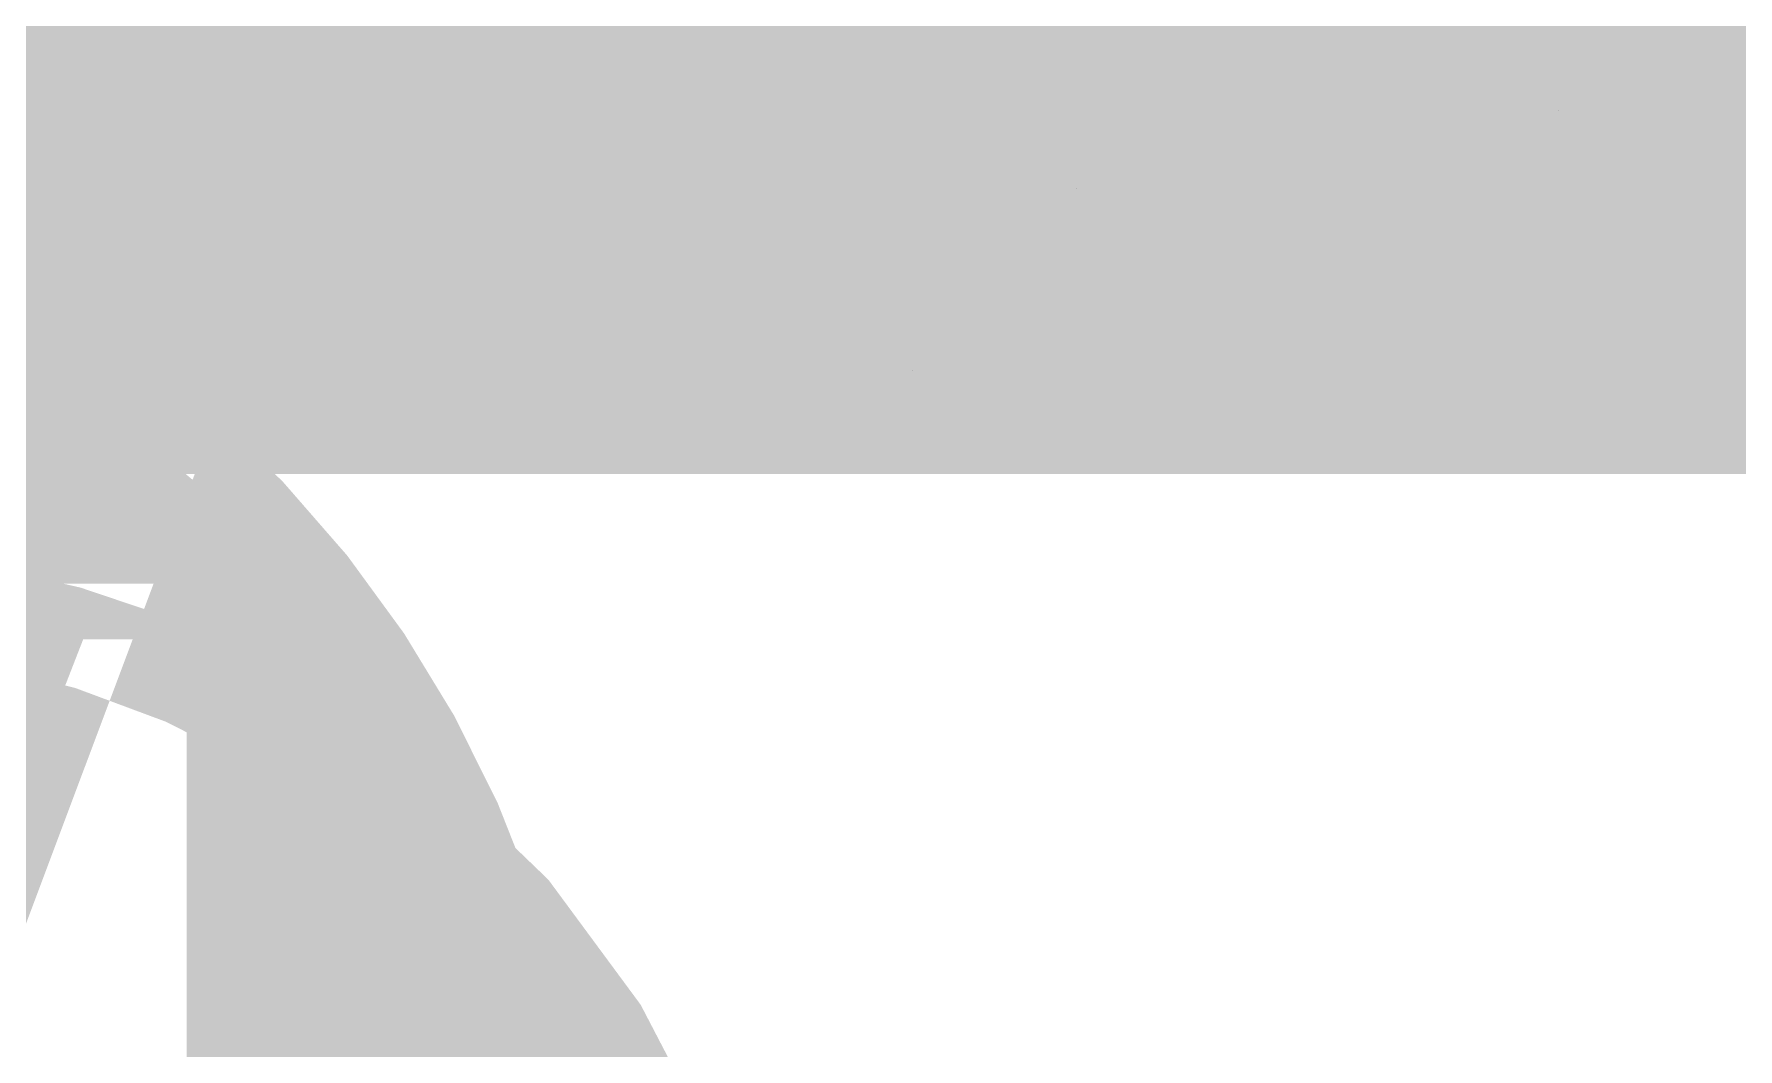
# Model space of a CAD drawing. Header units: millimetres. Extents: x -0.7 to 17.2, y -0.7 to 12.5.
# Drawn here: x 6.411 to 7.33, y 10.645 to 11.192 of the extents above; entities that cross this region are included whole.
import ezdxf

# ---------------------------------------------------------------- set-up
doc = ezdxf.new("R2010")
doc.units = ezdxf.units.MM
for name, color, linetype in [('FRAME', 7, 'Continuous'), ('TEXT', 7, 'Continuous'), ('TITLE', 7, 'Continuous')]:
    doc.layers.add(name, color=color, linetype=linetype)

msp = doc.modelspace()

# ---------------------------------------------------------------- linework, layer by layer
at = {"color": 7, "lineweight": 0, "const_width": 1}
for points in [[(5.918963529631668, 10.36577344685793), (5.88544915670181, 10.45190976251979), (5.775142907126877, 10.45190976251979), (5.74200916307754, 10.36577344685793), (5.706534551413, 10.36577344685793), (5.815280222577798, 10.64523117093631), (5.846853388216999, 10.64523117093631), (5.95519939905725, 10.36577344685793), (5.918963529631668, 10.36577344685793)], [(6.21634352138895, 10.50765286207206), (6.21634352138895, 10.50765286207206), (6.21634352138895, 10.50765286207206), (6.215559736612532, 10.48820777543607), (6.213208382283272, 10.47018655153068), (6.209289458401175, 10.45358919035588), (6.20380296496624, 10.4384156919117), (6.196748901978465, 10.4246660561981), (6.188127269437852, 10.41234028321512), (6.1779380673444, 10.40143837296273), (6.1779380673444, 10.40143837296273), (6.1779380673444, 10.40143837296273), (6.1779380673444, 10.40143837296273), (6.166354132281612, 10.39197624971044), (6.153537425722114, 10.38396983772773), (6.13948794766591, 10.3774191370146), (6.124205698113001, 10.37232414757106), (6.107690677063382, 10.3686848693971), (6.089942884517057, 10.36650130249272), (6.070962320474024, 10.36577344685793), (6.070962320474024, 10.36577344685793), (5.993390154623881, 10.36577344685793), (5.993390154623881, 10.64407025285072), (6.079145841405222, 10.64407025285072), (6.079145841405222, 10.64407025285072), (6.079145841405222, 10.64407025285072), (6.090943006320467, 10.64375215585772), (6.102278755817283, 10.6427978648787), (6.113153089895671, 10.64120737991366), (6.123566008555635, 10.63898070096262), (6.133517511797169, 10.63611782802556), (6.143007599620278, 10.63261876110248), (6.152036272024958, 10.6284835001934), (6.152036272024958, 10.6284835001934), (6.152036272024958, 10.6284835001934), (6.152036272024958, 10.6284835001934), (6.160547599869584, 10.62373185353596), (6.168485654012527, 10.61838362936782), (6.175850434453787, 10.61243882768899), (6.182641941193367, 10.60589744849947), (6.188860174231262, 10.59875949179926), (6.194505133567477, 10.59102495758835), (6.199576819202008, 10.58269384586674), (6.199576819202008, 10.58269384586674), (6.199576819202008, 10.58269384586674), (6.199576819202008, 10.58269384586674), (6.204025127945484, 10.57376576823763), (6.207789081497653, 10.56424033630419), (6.210868679858518, 10.55411755006642), (6.213263923028084, 10.54339740952432), (6.214974811006343, 10.5320799146779), (6.216001343793298, 10.52016506552714), (6.21634352138895, 10.50765286207206)], [(6.179308331314274, 10.50649194398648), (6.178747486310733, 10.52180992604654), (6.177064951300103, 10.53591067248257), (6.174260726282387, 10.54879418329456), (6.170334811257588, 10.56046045848253), (6.165287206225702, 10.57090949804646), (6.15911791118673, 10.58014130198635), (6.151826926140672, 10.58815587030222), (6.151826926140672, 10.58815587030222), (6.151826926140672, 10.58815587030222), (6.151826926140672, 10.58815587030222), (6.143509796704476, 10.59503282434151), (6.134262068495087, 10.60085178545167), (6.124083741512505, 10.60561275363271), (6.112974815756735, 10.60931572888464), (6.100935291227771, 10.61196071120744), (6.087965167925616, 10.61354770060112), (6.074064445850269, 10.61407669706568), (6.074064445850269, 10.61407669706568), (6.028465105963875, 10.61407669706568), (6.028465105963875, 10.39580506553102), (6.066280585243618, 10.39580506553102), (6.066280585243618, 10.39580506553102), (6.066280585243618, 10.39580506553102), (6.096267538282773, 10.39806398141787), (6.121641113931287, 10.40484072907841), (6.142401312189161, 10.41613530851263), (6.1585481330564, 10.43194771972056), (6.170081576532997, 10.45227796270217), (6.177001642618955, 10.47712603745748), (6.179308331314274, 10.50649194398648)], [(5.818401379398068, 10.56729740764968), (5.786828213758866, 10.48310229927847), (5.874905736711383, 10.48310229927847), (5.843732231396729, 10.56727837620565)], [(6.268192906440021, 10.38682222395073), (6.268192906440021, 10.38682222395073), (6.268192906440021, 10.38682222395073), (6.268335836468625, 10.39076872400683), (6.268764626554436, 10.39436489013411), (6.269479276697453, 10.39761072233259), (6.270479786897681, 10.40050622060227), (6.271766157155113, 10.40305138494314), (6.273338387469756, 10.40524621535521), (6.275196477841604, 10.40709071183846), (6.275196477841604, 10.40709071183846), (6.275196477841604, 10.40709071183846), (6.275196477841604, 10.40709071183846), (6.277258476542305, 10.40864080353455), (6.279431556732623, 10.40995241958507), (6.281715718412564, 10.41102555999005), (6.284110961582129, 10.41186022474948), (6.286617286241313, 10.41245641386336), (6.289234692390119, 10.41281412733168), (6.291963180028546, 10.41293336515446), (6.291963180028546, 10.41293336515446), (6.291963180028546, 10.41293336515446), (6.291963180028546, 10.41293336515446), (6.294796534807526, 10.41281412733169), (6.297511040160546, 10.41245641386336), (6.300106696087607, 10.41186022474948), (6.30258350258871, 10.41102555999005), (6.304941459663855, 10.40995241958507), (6.307180567313042, 10.40864080353455), (6.309300825536269, 10.40709071183846), (6.309300825536269, 10.40709071183846), (6.309300825536269, 10.40709071183846), (6.309300825536269, 10.40709071183846), (6.31121445665293, 10.40524621535521), (6.312833682982409, 10.40305138494314), (6.314158504524711, 10.40050622060227), (6.315188921279836, 10.39761072233259), (6.315924933247782, 10.39436489013411), (6.316366540428549, 10.39076872400682), (6.316513742822139, 10.38682222395073), (6.316513742822139, 10.38682222395073), (6.316513742822139, 10.38682222395073), (6.316513742822139, 10.38682222395073), (6.316366540428551, 10.38297359989249), (6.315924933247782, 10.37944268443043), (6.315188921279836, 10.37622947756456), (6.314158504524713, 10.37333397929489), (6.31283368298241, 10.3707561896214), (6.311214456652928, 10.3684961085441), (6.309300825536269, 10.366553736063), (6.309300825536269, 10.366553736063), (6.309300825536269, 10.366553736063), (6.309300825536269, 10.366553736063), (6.307180567313043, 10.36490266119454), (6.304941459663855, 10.3635055978443), (6.30258350258871, 10.36236254601228), (6.300106696087608, 10.36147350569849), (6.297511040160545, 10.36083847690293), (6.294796534807524, 10.36045745962559), (6.291963180028546, 10.36033045386648), (6.291963180028546, 10.36033045386648), (6.291963180028546, 10.36033045386648), (6.291963180028546, 10.36033045386648), (6.289235080786937, 10.36045784802241), (6.286618839828581, 10.3608400304902), (6.284114457153479, 10.36147700126984), (6.281721932761636, 10.36236876036135), (6.279441266653045, 10.36351530776472), (6.27727245882771, 10.36491664347994), (6.27521550928563, 10.36657276750702), (6.27521550928563, 10.36657276750702), (6.27521550928563, 10.36657276750702), (6.27521550928563, 10.36657276750702), (6.273352369755163, 10.36851009082951), (6.271775867075535, 10.37076589954182), (6.270486001246749, 10.37334019364395), (6.269482772268807, 10.37623297313592), (6.268766180141704, 10.3794442380177), (6.268336224865442, 10.3829739882893), (6.268192906440021, 10.38682222395073)]]:
    msp.add_lwpolyline(points, dxfattribs=at)
at = {"layer": 'FRAME', "color": 7, "lineweight": 0}
for points, const_width in [([(0.04299253840813044, 0.0304017574543991), (16.49244981388679, 0.0304017574543991), (16.49244981388679, 11.66251797368574), (0.04299253840813044, 11.66251797368574), (0.04299253840813044, 0.0304017574543991), (0.04299253840813044, 0.0304017574543991)], 1.414999842643738), ([(0.2388194107352574, 0.226228629781526), (16.29662294155966, 0.226228629781526), (16.29662294155966, 11.46669110135861), (0.2388194107352574, 11.46669110135861), (0.2388194107352574, 0.226228629781526), (0.2388194107352574, 0.226228629781526)], 0.7074999213218689)]:
    msp.add_lwpolyline(points, dxfattribs=dict(at, const_width=const_width))
at = {"layer": 'TEXT', "color": 7, "lineweight": 0, "const_width": 3.916537494319527e-08}
for points in [[(7.311254203821243, 10.72254899118441), (7.301422959322077, 10.72254899118441), (7.301422959322077, 10.79192247719181), (7.276735493482608, 10.79192247719181), (7.276735493482608, 10.79192247719181), (7.276056247584445, 10.78644052614962), (7.275327220010212, 10.78077719853925), (7.274548401651541, 10.77493250772364), (7.274548401651541, 10.77493250772364), (7.273747650842967, 10.76908782097291), (7.272945719986931, 10.76342449170901), (7.272142600637366, 10.75794253825547), (7.272142600637366, 10.75794253825547), (7.271342442742433, 10.75282154919424), (7.270542289777631, 10.74823398307409), (7.26974213399351, 10.7441798628307), (7.26974213399351, 10.7441798628307), (7.268723267120696, 10.73954370992605), (7.267558598584715, 10.73539356089162), (7.266248121434122, 10.73172944250457), (7.266248121434122, 10.73172944250457), (7.264713006360707, 10.72858395078573), (7.262874428636505, 10.72599677121817), (7.260732382523575, 10.72396793368944), (7.260732382523575, 10.72396793368944), (7.258202111519276, 10.72251284528248), (7.255198862289778, 10.721639776145), (7.25172263105364, 10.72134875786248), (7.25172263105364, 10.72134875786248), (7.25047912947031, 10.72139144227508), (7.249223774884126, 10.72151945650631), (7.247956565607947, 10.72173283252549), (7.247956565607947, 10.72173283252549), (7.246734994539445, 10.72200370940685), (7.245623667599412, 10.72231131416361), (7.244622584158148, 10.7226556785908), (7.244622584158148, 10.73084927140182), (7.244622584158148, 10.73084927140182), (7.245458894857066, 10.73050432409852), (7.246367516041456, 10.73019492083576), (7.247348447391504, 10.7299210909662), (7.247348447391504, 10.7299210909662), (7.248393391002246, 10.72971068841463), (7.249486937308379, 10.72958443179455), (7.250629085138105, 10.7295423506735), (7.250629085138105, 10.7295423506735), (7.252660886944451, 10.72983989875631), (7.254389223716032, 10.7307325069226), (7.255814093088833, 10.73222020457398), (7.255814093088833, 10.73222020457398), (7.256999507716466, 10.73415125511596), (7.258002370543068, 10.73637390002761), (7.25882267794913, 10.73888816747358), (7.25882267794913, 10.73888816747358), (7.25951495943296, 10.74153876470496), (7.260133747841993, 10.74417749120088), (7.260679038820379, 10.74680437302798), (7.260679038820379, 10.74680437302798), (7.261304936877008, 10.75000263161885), (7.262016187888634, 10.75406385775391), (7.262812786948249, 10.75898807483812), (7.262812786948249, 10.75898807483812), (7.263672804402346, 10.76463777184091), (7.2645814273444, 10.77088253498119), (7.265538650181605, 10.77772238340083), (7.265538650181605, 10.77772238340083), (7.266529655825223, 10.78501743564606), (7.26753251958428, 10.79262779955425), (7.268547235041903, 10.80055348836905), (7.311264872561883, 10.80055348836905), (7.311254203821243, 10.72254899118441)], [(6.549904489665721, 10.75193603727551), (6.549904489665721, 10.75193603727551), (6.549085331871831, 10.74297726575018), (6.546628005217991, 10.73547535438618), (6.542532389883926, 10.72943032889679), (6.542532389883926, 10.72943032889679), (6.537037953606107, 10.72499984690325), (6.530391366948125, 10.72234154212618), (6.522592513628971, 10.72145544526887), (6.522592513628971, 10.72145544526887), (6.517610178647185, 10.72185019812919), (6.513004875938889, 10.7230344177832), (6.508776494501006, 10.72500813590178), (6.508776494501006, 10.72500813590178), (6.505018102315606, 10.72773756448251), (6.501829962800329, 10.73119600460612), (6.499211968517823, 10.73538348617355), (6.499211968517823, 10.73538348617355), (6.497270819273896, 10.74025733068627), (6.496106183520055, 10.7457748389799), (6.495717955958434, 10.75193603727551), (6.495717955958434, 10.75193603727551), (6.496531120190653, 10.76088237559939), (6.498970740670353, 10.76834693094182), (6.503036712037032, 10.77432972387752), (6.503036712037032, 10.77432972387752), (6.508498482907544, 10.77870094876456), (6.515125585261736, 10.78132367563118), (6.522917910218471, 10.78219792009904), (6.522917910218471, 10.78219792009904), (6.528021683824067, 10.78180318092062), (6.532699964653875, 10.7806189458193), (6.536952638529543, 10.77864522946614), (6.536952638529543, 10.77864522946614), (6.540704444436304, 10.77592766872409), (6.543873099664157, 10.77250477562498), (6.546458486439209, 10.76837656660076), (6.546458486439209, 10.76837656660076), (6.548370526513961, 10.76356497007904), (6.549519234221064, 10.75808478694553), (6.549904489665721, 10.75193603727551)], [(6.592949649188375, 10.78219792009904), (6.592949649188375, 10.78219792009904), (6.599694031978213, 10.78136042816429), (6.605503206218998, 10.77884793474122), (6.610377037022762, 10.77466045483734), (6.610377037022762, 10.77466045483734), (6.614048821066134, 10.76878553994976), (6.61625196228445, 10.76121072782139), (6.616986321848843, 10.75193603727551), (6.616986321848843, 10.75193603727551), (6.616251915537616, 10.74275855657661), (6.614048867036021, 10.73518374213866), (6.610377037022762, 10.72921161971368), (6.610377037022762, 10.72921161971368), (6.605491305858814, 10.72490264283635), (6.599646659504353, 10.72231724110873), (6.592842961781982, 10.72145544526887), (6.592842961781982, 10.72145544526887), (6.588587280558964, 10.72174113988667), (6.584853265209854, 10.72259818480011), (6.581640784110658, 10.72402661176296), (6.581640784110658, 10.72402661176296), (6.578904806643282, 10.72582845270171), (6.57659328912063, 10.72781282825922), (6.574706102695077, 10.72997976903972), (6.574049975145757, 10.72997976903972), (6.574049975145757, 10.72997976903972), (6.5741957436399, 10.72863314561948), (6.574341592257264, 10.7270683869979), (6.574487393511971, 10.7252855231584), (6.574487393511971, 10.7252855231584), (6.574608860947264, 10.72347540265258), (6.574681806539683, 10.72183596237159), (6.574706102695077, 10.72036723372366), (6.574706102695077, 10.69633056106319), (6.565093567379019, 10.69633056106319), (6.565093567379019, 10.78110437418351), (6.572961763600543, 10.78110437418351), (6.574274018699183, 10.77312949055559), (6.574711437065397, 10.77312949055559), (6.574711437065397, 10.77312949055559), (6.576642441410195, 10.77554596526819), (6.578936263425386, 10.77769571108145), (6.581592774777781, 10.77957874427208), (6.581592774777781, 10.77957874427208), (6.584748905566473, 10.78103384637007), (6.588534573963622, 10.78190690004994), (6.592949649188375, 10.78219792009904)], [(6.654456022518231, 10.78209123269265), (6.654456022518231, 10.78209123269265), (6.660973985656732, 10.78156965404563), (6.666253285006339, 10.78000490048575), (6.670293767997355, 10.77739698681133), (6.670293767997355, 10.77739698681133), (6.673147610161315, 10.7736451510465), (6.674859995032883, 10.7686557309262), (6.675430766615205, 10.76242874369432), (6.675430766615205, 10.72255432555473), (6.668437407126107, 10.72255432555473), (6.666581046254859, 10.73085460577214), (6.666143627888645, 10.73085460577214), (6.666143627888645, 10.73085460577214), (6.663551671171275, 10.72792960142994), (6.660875646483318, 10.72556290910816), (6.658115400557531, 10.72375455887665), (6.658115400557531, 10.72375455887665), (6.654951481478481, 10.72248024636471), (6.651071666338755, 10.72171564275065), (6.646475804519993, 10.72146077963919), (6.646475804519993, 10.72146077963919), (6.64146263814276, 10.72192784285551), (6.637056497238015, 10.72332899358802), (6.633257234867832, 10.7256642634511), (6.633257234867832, 10.7256642634511), (6.630344033377166, 10.72899766123525), (6.628596186005061, 10.73338606007004), (6.628013548843589, 10.73882948940006), (6.628013548843589, 10.73882948940006), (6.628778099715889, 10.74421187686022), (6.631071926838525, 10.74870874257551), (6.634894886555973, 10.75232011193853), (6.634894886555973, 10.75232011193853), (6.640308044123297, 10.75500923399656), (6.647372577608953, 10.75673934064712), (6.656088339836053, 10.75751045425957), (6.666031606111932, 10.75783585084907), (6.666031606111932, 10.76132986340846), (6.666031606111932, 10.76132986340846), (6.665679492161856, 10.76571116546509), (6.664623338112707, 10.7690967060878), (6.662862990142044, 10.77148650449713), (6.662862990142044, 10.77148650449713), (6.660459514769397, 10.77306607592382), (6.657474096270064, 10.77401381001637), (6.653906582375305, 10.77432972387752), (6.653906582375305, 10.77432972387752), (6.650896767711361, 10.77417799558649), (6.647984251392269, 10.77372279039716), (6.645168883791673, 10.77296412507568), (6.645168883791673, 10.77296412507568), (6.642462536269846, 10.77201105596236), (6.639877193854178, 10.77097262608251), (6.637412709346861, 10.76984885280899), (6.634462802560079, 10.77706092148119), (6.634462802560079, 10.77706092148119), (6.637170249010662, 10.77837733018407), (6.640193107487197, 10.77955977711703), (6.643531232103531, 10.78060827774378), (6.643531232103531, 10.78060827774378), (6.647075581185507, 10.78142977512335), (6.650717227569145, 10.78192408856034), (6.654456022518231, 10.78209123269265)], [(6.717056358511303, 10.72145544526887), (6.717056358511303, 10.72145544526887), (6.712074006894359, 10.72180752316472), (6.707468722967693, 10.72286371792025), (6.703240339383337, 10.72462406123876), (6.703240339383337, 10.72462406123876), (6.699488450349019, 10.72712529735075), (6.69631988897486, 10.73040414694882), (6.693734491473672, 10.73446064010825), (6.693734491473672, 10.73446064010825), (6.691822960979201, 10.73931551805633), (6.69067612524938, 10.74499661362857), (6.69029382261748, 10.75150395327961), (6.69029382261748, 10.75150395327961), (6.690694445548461, 10.75826675612258), (6.691896510801944, 10.76413100013488), (6.693899856953581, 10.76909670659391), (6.693899856953581, 10.76909670659391), (6.696588924386321, 10.77321247489794), (6.699848279037477, 10.77652689131877), (6.703677757749551, 10.77903997286979), (6.703677757749551, 10.77903997286979), (6.707980767680325, 10.7808003195271), (6.712660844063937, 10.7818565198932), (6.717717820430942, 10.78220858883968), (6.717717820430942, 10.78220858883968), (6.720668269944929, 10.78210546191752), (6.723545330338124, 10.78179606362354), (6.726348831608181, 10.78128040840406), (6.726348831608181, 10.78128040840406), (6.728946026525924, 10.78061895081719), (6.731204300738272, 10.77987213401607), (6.733123481914172, 10.77903997286979), (6.73017357512739, 10.77106508924187), (6.73017357512739, 10.77106508924187), (6.728326646634289, 10.7717075896921), (6.726285418270638, 10.77232637085102), (6.7240497180004, 10.77292145011312), (6.7240497180004, 10.77292145011312), (6.721768927930817, 10.77340747553955), (6.719585449075074, 10.77369908213555), (6.717499111247836, 10.77379628684555), (6.717499111247836, 10.77379628684555), (6.707909049266161, 10.77133240531711), (6.702155097396197, 10.76394073995154), (6.700237088893358, 10.75162130942665), (6.700237088893358, 10.75162130942665), (6.700704094251813, 10.74510805030165), (6.702105310307717, 10.73970076855707), (6.704440572705265, 10.73539948928451), (6.704440572705265, 10.73539948928451), (6.70770100956726, 10.73227296392426), (6.711870764523868, 10.73039703413959), (6.716949671104909, 10.72977172859725), (6.716949671104909, 10.72977172859725), (6.720026367440116, 10.72988079556738), (6.722848305932857, 10.73020796045419), (6.725415316802238, 10.73075325273607), (6.725415316802238, 10.73075325273607), (6.727787875550224, 10.73145917637334), (6.730026590305336, 10.73226110036874), (6.732131289034712, 10.73315905375024), (6.732131289034712, 10.72464006434972), (6.732131289034712, 10.72464006434972), (6.730097657418973, 10.72369826082647), (6.72793018246448, 10.72291409795023), (6.725628691615024, 10.72228760703874), (6.725628691615024, 10.72228760703874), (6.723099556827854, 10.72183241682164), (6.720242169283161, 10.7215550189524), (6.717056358511303, 10.72145544526887)], [(6.984931390985358, 10.78219792009904), (6.984931390985358, 10.78219792009904), (6.989719804517153, 10.78183400172829), (6.994035392749835, 10.78074222905366), (6.997877907751216, 10.77892261672276), (6.997877907751216, 10.77892261672276), (7.001204110028721, 10.77643858283409), (7.003970953831984, 10.77336064574236), (7.006178187968635, 10.7696888216994), (7.006178187968635, 10.7696888216994), (7.00778731503515, 10.76549541930865), (7.008752920404535, 10.76085273252458), (7.00907475105222, 10.75576078079472), (7.00907475105222, 10.74997298899787), (6.968981623729522, 10.74997298899787), (6.968981623729522, 10.74997298899787), (6.969643606968211, 10.7438722546414), (6.971338239375626, 10.73882770996013), (6.974065278644175, 10.73483938040094), (6.974065278644175, 10.73483938040094), (6.977735846237878, 10.73195586528361), (6.982268364457696, 10.73022574158599), (6.987662588589034, 10.7296490380799), (6.987662588589034, 10.7296490380799), (6.991235950902522, 10.72976403213892), (6.994530896427888, 10.73010897824979), (6.997547176791397, 10.73068390592191), (6.997547176791397, 10.73068390592191), (7.000454334702741, 10.73148051386225), (7.003422106422836, 10.73248336581745), (7.006450240854939, 10.73369249078221), (7.006450240854939, 10.72528018878808), (7.006450240854939, 10.72528018878808), (7.003475365790944, 10.72408352085828), (7.000525542927337, 10.72311798943091), (6.997600520494593, 10.7223836257045), (6.997600520494593, 10.7223836257045), (6.994505919199051, 10.72186797928447), (6.991047552135706, 10.72155857519815), (6.987225170222819, 10.72145544526887), (6.987225170222819, 10.72145544526887), (6.981903766634298, 10.72183182418616), (6.977006896523792, 10.72296092200888), (6.972534314362427, 10.72484277042187), (6.972534314362427, 10.72484277042187), (6.968589179550301, 10.72747143869105), (6.965274838045572, 10.73084097261671), (6.962591048086548, 10.73495140217766), (6.962591048086548, 10.73495140217766), (6.960620223813825, 10.7397630124091), (6.95943785157715, 10.74524318006389), (6.959043691823962, 10.7513919315029), (6.959043691823962, 10.7513919315029), (6.95940161680062, 10.75749682870651), (6.960475683111912, 10.7629947792298), (6.962265651497048, 10.76788580453135), (6.962265651497048, 10.76788580453135), (6.964705165989188, 10.77212129991788), (6.967728056116131, 10.7756526473014), (6.971334081040499, 10.77847986398623), (6.971334081040499, 10.77847986398623), (6.975440881794592, 10.78054545520468), (6.979973399765794, 10.78178480225495), (6.984931390985358, 10.78219792009904)], [(7.186384552904279, 10.78219792009904), (7.186384552904279, 10.78219792009904), (7.191172949203026, 10.78183400172829), (7.195488556892375, 10.78074222905366), (7.199331069670137, 10.77892261672276), (7.199331069670137, 10.77892261672276), (7.202657254714593, 10.77643858283409), (7.205424117974524, 10.77336064574236), (7.207631349887556, 10.7696888216994), (7.207631349887556, 10.7696888216994), (7.209240459721023, 10.76549541930865), (7.210206084547075, 10.76085273252458), (7.210527912971141, 10.75576078079472), (7.210527912971141, 10.74997298899787), (7.170434785648443, 10.74997298899787), (7.170434785648443, 10.74997298899787), (7.171096751654082, 10.7438722546414), (7.172791403518167, 10.73882770996013), (7.175518440563096, 10.73483938040094), (7.175518440563096, 10.73483938040094), (7.17918899092375, 10.73195586528361), (7.183721528600236, 10.73022574158599), (7.189115750507955, 10.7296490380799), (7.189115750507955, 10.7296490380799), (7.192689095588394, 10.72976403213892), (7.195984060570429, 10.73010897824979), (7.199000338710317, 10.73068390592191), (7.199000338710317, 10.73068390592191), (7.201907479388613, 10.73148051386225), (7.204875270565377, 10.73248336581745), (7.20790340277386, 10.73369249078221), (7.20790340277386, 10.72528018878808), (7.20790340277386, 10.72528018878808), (7.204928510476816, 10.72408352085828), (7.201978707069879, 10.72311798943091), (7.199053682413514, 10.7223836257045), (7.199053682413514, 10.7223836257045), (7.195959063884923, 10.72186797928447), (7.192500716278246, 10.72155857519815), (7.188678332141741, 10.72145544526887), (7.188678332141741, 10.72145544526887), (7.183356911320171, 10.72183182418616), (7.178460060666332, 10.72296092200888), (7.173987476281348, 10.72484277042187), (7.173987476281348, 10.72484277042187), (7.170042324236173, 10.72747143869105), (7.166728002188112, 10.73084097261671), (7.164044210005469, 10.73495140217766), (7.164044210005469, 10.73495140217766), (7.162073368499697, 10.7397630124091), (7.160891015719691, 10.74524318006389), (7.160496853742884, 10.7513919315029), (7.160496853742884, 10.7513919315029), (7.160854761486493, 10.75749682870651), (7.161928847254453, 10.7629947792298), (7.163718813415969, 10.76788580453135), (7.163718813415969, 10.76788580453135), (7.16615831067506, 10.77212129991788), (7.169181220258672, 10.7756526473014), (7.172787242959421, 10.77847986398623), (7.172787242959421, 10.77847986398623), (7.176894026480464, 10.78054545520468), (7.181426563908334, 10.78178480225495), (7.186384552904279, 10.78219792009904)], [(6.480317191260459, 10.78110437418351), (6.480317191260459, 10.72254899118441), (6.47168618008322, 10.72254899118441), (6.47168618008322, 10.75991092090343), (6.47168618008322, 10.75991092090343), (6.471703932450202, 10.76146441419965), (6.471757308751045, 10.76306649664685), (6.471846211192811, 10.76471718856146), (6.471846211192811, 10.76471718856146), (6.471962353040207, 10.76638033238723), (6.472090410549844, 10.76801975589741), (6.472230285855828, 10.7696354779962), (6.471904889266328, 10.7696354779962), (6.452786506040602, 10.72254899118441), (6.444699600635971, 10.72254899118441), (6.426125323182853, 10.7696354779962), (6.425799926593353, 10.7696354779962), (6.425799926593353, 10.7696354779962), (6.425980677527191, 10.7663323227397), (6.426089171232586, 10.76298055369283), (6.426125323182853, 10.75958018994361), (6.426125323182853, 10.72254365681409), (6.417494312005614, 10.72254365681409), (6.417494312005614, 10.78109903981319), (6.430275463291562, 10.78109903981319), (6.448737718967966, 10.73401255300139), (6.467530705604192, 10.78109903981319), (6.480317191260459, 10.78110437418351)], [(6.505655887863994, 10.75193603727551), (6.50611105571085, 10.74549568117823), (6.507476690501989, 10.74001549640023), (6.509752684269507, 10.73549550795026), (6.509752684269507, 10.73549550795026), (6.513023806531886, 10.7321259723868), (6.517374911289681, 10.73010423647026), (6.522805888441758, 10.72943032889679), (6.522805888441758, 10.72943032889679), (6.528183493040296, 10.73010365375961), (6.532516817896337, 10.73212359227117), (6.535805748910813, 10.73549017357994), (6.535805748910813, 10.73549017357994), (6.538111347871138, 10.74001313507605), (6.539494766874232, 10.74549508089641), (6.539955889019522, 10.75193603727551), (6.539955889019522, 10.75193603727551), (6.539494727611907, 10.75835862580078), (6.538111386645598, 10.7637854514449), (6.535805748910813, 10.76821653549117), (6.535805748910813, 10.76821653549117), (6.532504924781001, 10.77149421502364), (6.528136113842059, 10.7734608136647), (6.522699201035365, 10.77411634906473), (6.522699201035365, 10.77411634906473), (6.517274113341118, 10.77346081912813), (6.512940863533855, 10.77149420886666), (6.50969934056631, 10.76821653549117), (6.50969934056631, 10.76821653549117), (6.507452945912019, 10.76378545738025), (6.506105164432801, 10.7583586179516), (6.505655887863994, 10.75193603727551)], [(6.59121064446416, 10.77411101469441), (6.585828225873657, 10.77355268884399), (6.581623007581822, 10.77187769085078), (6.578594858658122, 10.76908603785327), (6.578594858658122, 10.76908603785327), (6.576537531894191, 10.76515342692262), (6.575244878906237, 10.76005554045562), (6.574716771435717, 10.75379239814676), (6.574716771435717, 10.75193603727551), (6.574716771435717, 10.75193603727551), (6.57511147717519, 10.74527637929682), (6.576295750030155, 10.73972151332128), (6.578269462068622, 10.73527146439684), (6.578269462068622, 10.73527146439684), (6.581308237020882, 10.732026397489), (6.585694910859448, 10.73007934274507), (6.591429353647268, 10.72943032889679), (6.591429353647268, 10.72943032889679), (6.594787004211749, 10.72975810508901), (6.597719174252612, 10.73074139754757), (6.600225730304416, 10.73238023568357), (6.600225730304416, 10.73238023568357), (6.602325654164932, 10.73458333909831), (6.604038032243005, 10.73725940554508), (6.605362728922265, 10.74040846301469), (6.605362728922265, 10.74040846301469), (6.60630213047028, 10.74396116139966), (6.606865841178289, 10.74784101832524), (6.607053724313603, 10.75204805905222), (6.607053724313603, 10.75204805905222), (6.606622785266022, 10.75829876230897), (6.605330135083221, 10.76365090676802), (6.603175637091198, 10.76810451371445), (6.603175637091198, 10.76810451371445), (6.600122559063339, 10.7714438348669), (6.59613427308356, 10.77344599597067), (6.59121064446416, 10.77411101469441)], [(6.795495065105019, 10.78110437418351), (6.795495065105019, 10.72254899118441), (6.785882529788959, 10.72254899118441), (6.785882529788959, 10.77291078137248), (6.755620646965427, 10.77291078137248), (6.755620646965427, 10.72254899118441), (6.746008111649368, 10.72254899118441), (6.746008111649368, 10.78110437418351), (6.795495065105019, 10.78110437418351)], [(6.814178822173995, 10.72254899118441), (6.814178822173995, 10.78110437418351), (6.823791357490053, 10.78110437418351), (6.823791357490053, 10.75706770152304), (6.838978309790177, 10.75706770152304), (6.838978309790177, 10.75706770152304), (6.845897520322528, 10.75660658121629), (6.851505790367889, 10.75522319384578), (6.85580291377844, 10.75291756141433), (6.85580291377844, 10.75291756141433), (6.858837515950031, 10.74968968144968), (6.86065838428239, 10.74553953330811), (6.86126530898579, 10.7404671410882), (6.86126530898579, 10.7404671410882), (6.860670168120386, 10.73537460350314), (6.858885002255304, 10.73102174800734), (6.855909601184834, 10.72740860254563), (6.855909601184834, 10.72740860254563), (6.851601739105336, 10.72470882747969), (6.845812238315549, 10.72308894673208), (6.838540891423963, 10.72254899118441), (6.814178822173995, 10.72254899118441)], [(6.870989866078562, 10.78110437418351), (6.880602401394622, 10.78110437418351), (6.880602401394622, 10.72254899118441), (6.870989866078562, 10.72254899118441)], [(6.943747718330431, 10.72254899118441), (6.934023161237659, 10.72254899118441), (6.934023161237659, 10.77312949055559), (6.916761138883182, 10.77312949055559), (6.916761138883182, 10.77312949055559), (6.91569360518479, 10.76161614660136), (6.914383203656199, 10.75169243289387), (6.912829707957578, 10.74335836980147), (6.912829707957578, 10.74335836980147), (6.910972687801174, 10.7365084533614), (6.908751886597881, 10.73103004586429), (6.906167079428301, 10.72692317484654), (6.906167079428301, 10.72692317484654), (6.903157243165748, 10.72406929579603), (6.899661526679605, 10.72235695257057), (6.895679707379815, 10.72178617622869), (6.895679707379815, 10.72178617622869), (6.894739607670363, 10.72180396687461), (6.893811500677551, 10.7218572999573), (6.892895166072943, 10.72194620733828), (6.892895166072943, 10.72194620733828), (6.892039231112586, 10.72208668848604), (6.891292492457848, 10.72228760584472), (6.890654730538678, 10.72254899118441), (6.890654730538678, 10.72976105985661), (6.890654730538678, 10.72976105985661), (6.891104531051781, 10.72962770933084), (6.891579363118254, 10.72951923393368), (6.892079007414032, 10.72943566326711), (6.892079007414032, 10.72943566326711), (6.892587485876726, 10.72937343770523), (6.893096102430617, 10.7293360872219), (6.89360463732546, 10.7293236414904), (6.89360463732546, 10.7293236414904), (6.897276989879657, 10.73071947721905), (6.900427898315074, 10.73490694837656), (6.903057141531929, 10.74188608359324), (6.903057141531929, 10.74188608359324), (6.90523409150159, 10.75182698661891), (6.907035405008752, 10.76489974276326), (6.908460858665762, 10.78110437418351), (6.943747718330431, 10.78110437418351), (6.943747718330431, 10.72254899118441)], [(6.984824703578965, 10.77432972387752), (6.980558320087972, 10.77383778128644), (6.976934586258019, 10.77236193315644), (6.973953256867461, 10.76990219651218), (6.973953256867461, 10.76990219651218), (6.97165466420668, 10.76657118394249), (6.970072215252868, 10.76247438114482), (6.969205667282949, 10.75761180729565), (6.999030131740267, 10.75761180729565), (6.999030131740267, 10.75761180729565), (6.998594417503564, 10.76225567923841), (6.997429830075305, 10.76627956587258), (6.995536119180878, 10.76968348732908), (6.995536119180878, 10.76968348732908), (6.992840410394777, 10.77226473507965), (6.989270021361044, 10.77381347479936), (6.984824703578965, 10.77432972387752)], [(7.03354734178725, 10.78110437418351), (7.03354734178725, 10.75674230493354), (7.065340188892529, 10.75674230493354), (7.065340188892529, 10.78110437418351), (7.074952724208588, 10.78110437418351), (7.074952724208588, 10.72254899118441), (7.065340188892529, 10.72254899118441), (7.065340188892529, 10.74866073389923), (7.03354734178725, 10.74866073389923), (7.03354734178725, 10.72254899118441), (7.02393480647119, 10.72254899118441), (7.02393480647119, 10.78110437418351), (7.03354734178725, 10.78110437418351)], [(7.102594180962114, 10.74538009615263), (7.102594180962114, 10.74538009615263), (7.102582243966903, 10.74435946070285), (7.102546775022346, 10.74304719712685), (7.102487493555721, 10.7414433308567), (7.102487493555721, 10.7414433308567), (7.102407395173005, 10.73969662869765), (7.102316804385122, 10.73794872444168), (7.102215440669418, 10.73619964483246), (7.102215440669418, 10.73619964483246), (7.102111633998736, 10.73457444822913), (7.102021043183755, 10.73319105880267), (7.101943387783114, 10.73204950472375), (7.13329881652218, 10.78110437418351), (7.145098443669307, 10.78110437418351), (7.145098443669307, 10.72254899118441), (7.136142035902568, 10.72254899118441), (7.136142035902568, 10.75707303589336), (7.136142035902568, 10.75707303589336), (7.136147877272742, 10.7583604036363), (7.136165755275991, 10.75988958273381), (7.136195379605765, 10.76166059436828), (7.136195379605765, 10.76166059436828), (7.136236783439407, 10.76354956012789), (7.136290223920435, 10.76542547378544), (7.136355410715355, 10.76728835505554), (7.136355410715355, 10.76728835505554), (7.136429413463905, 10.76899298819815), (7.136502413320787, 10.77039414339979), (7.136574119898462, 10.77149183886745), (7.105437400342502, 10.72254899118441), (7.093531085788982, 10.72254899118441), (7.093531085788982, 10.78110437418351), (7.102599515332434, 10.78110437418351), (7.102594180962114, 10.74538009615263)], [(7.186277865497886, 10.77432972387752), (7.182011464773844, 10.77383778128644), (7.178387750400558, 10.77236193315644), (7.175406418786383, 10.76990219651218), (7.175406418786383, 10.76990219651218), (7.173107808892551, 10.76657118394249), (7.171525379395409, 10.76247438114482), (7.170658829201869, 10.75761180729565), (7.200483293659188, 10.75761180729565), (7.200483293659188, 10.75761180729565), (7.200047562189436, 10.76225567923841), (7.198882994217844, 10.76627956587258), (7.196989281099799, 10.76968348732908), (7.196989281099799, 10.76968348732908), (7.19429355508065, 10.77226473507965), (7.190723185503584, 10.77381347479936), (7.186277865497886, 10.77432972387752)], [(6.6572939075283, 10.75084249135998), (6.650757481207619, 10.75025927379007), (6.645714773056885, 10.74909281688954), (6.642165633301694, 10.74734314443027), (6.642165633301694, 10.74734314443027), (6.639827357607879, 10.74502625684395), (6.638424467088621, 10.74215102279495), (6.637956815119468, 10.73871746762335), (6.637956815119468, 10.73871746762335), (6.638290466541655, 10.7357302282903), (6.639291598774671, 10.73332619613081), (6.640960065609447, 10.73150539895114), (6.640960065609447, 10.73150539895114), (6.643150670304199, 10.73023108577617), (6.645718329756507, 10.72946648291069), (6.648662896351062, 10.72921161971368), (6.648662896351062, 10.72921161971368), (6.653337538747978, 10.72966682811017), (6.657453944659578, 10.73103241711947), (6.661011963641116, 10.7333084161192), (6.661011963641116, 10.7333084161192), (6.663741337962611, 10.73653097688834), (6.665379040743484, 10.74073622972991), (6.665924918705539, 10.74592420192523), (6.665924918705539, 10.75116788794948), (6.6572939075283, 10.75084249135998)], [(6.837666054691536, 10.73030516562922), (6.841561862872163, 10.73054225744711), (6.844949256347443, 10.73125349708089), (6.847828030150522, 10.73243891375709), (6.847828030150522, 10.73243891375709), (6.850012097321805, 10.73421645297411), (6.851322643389937, 10.73671115080766), (6.851759461076124, 10.7399230353156), (6.851759461076124, 10.7399230353156), (6.851358729195337, 10.74311062570077), (6.850156786949698, 10.74553242123984), (6.848153426740022, 10.747188447691), (6.848153426740022, 10.747188447691), (6.845397274371581, 10.74825236541659), (6.841937114762595, 10.74889070364339), (6.837772742097929, 10.74910348663576), (6.823791357490053, 10.74910348663576), (6.823791357490053, 10.73031049999954), (6.837666054691536, 10.73030516562922)]]:
    msp.add_lwpolyline(points, dxfattribs=at)
at = {"layer": 'TITLE', "color": 7, "lineweight": 0, "const_width": 3.916537494319527e-08}
for points in [[(6.864006309401605, 11.14077083254467), (6.864006309401605, 11.14077083254467), (6.847667302951718, 11.13880796889837), (6.83382515233926, 11.13291934895989), (6.822479835506368, 11.12310499781772), (6.822479835506368, 11.12310499781772), (6.814071974500191, 11.10987523425046), (6.80902726459346, 11.09374035264479), (6.807345693010424, 11.07470038662233), (6.807345693010424, 11.07470038662233), (6.808913994940701, 11.05577245295892), (6.81361891356031, 11.03967490707624), (6.821460437307159, 11.02640779720707), (6.821460437307159, 11.02640779720707), (6.832431099240115, 11.0165312273518), (6.846538381647307, 11.01060525549671), (6.863782265841339, 11.00862994069999), (6.863782265841339, 11.00862994069999), (6.870845853371925, 11.00883408755673), (6.877653053193647, 11.00944645271187), (6.884203836359552, 11.01046709789417), (6.884203836359552, 11.01046709789417), (6.890575376499276, 11.01179395173705), (6.896844873685474, 11.01332489577266), (6.903012293243853, 11.01505999087961), (6.903012293243853, 10.9971701125924), (6.903012293243853, 10.9971701125924), (6.896832413923303, 10.99508030335892), (6.890525599723883, 10.99339622066747), (6.88409181457942, 10.99211793030841), (6.88409181457942, 10.99211793030841), (6.877167614375183, 10.99122799921351), (6.869404515074696, 10.99069400643564), (6.860802486489806, 10.99051601885251), (6.860802486489806, 10.99051601885251), (6.845050972281888, 10.99166363962697), (6.831134140188231, 10.99510642024966), (6.819051969034303, 11.00084442698076), (6.819051969034303, 11.00084442698076), (6.808816908608287, 11.00869219385407), (6.800441417135026, 11.01847914298428), (6.793925483750512, 11.03020533555357), (6.793925483750512, 11.03020533555357), (6.789276578122962, 11.04364049723547), (6.786487237593415, 11.05855431323991), (6.78555745677459, 11.07494683453862), (6.78555745677459, 11.07494683453862), (6.786564406956509, 11.09081659893699), (6.789585262568244, 11.10538688586318), (6.794620018787335, 11.11865773314645), (6.794620018787335, 11.11865773314645), (6.8016176439259, 11.13035406022456), (6.810527112625838, 11.14021570205937), (6.821348415527027, 11.14824268527953), (6.821348415527027, 11.14824268527953), (6.833967042240352, 11.15417362231561), (6.848268495793733, 11.15773217418601), (6.864252757317897, 11.15891836092618), (6.864252757317897, 11.15891836092618), (6.880794631849434, 11.1578479359491), (6.895857837843391, 11.15463663853459), (6.909442343423477, 11.14928448783476), (6.901186338227688, 11.13185389884609), (6.901186338227688, 11.13185389884609), (6.895946197301289, 11.13407069308299), (6.890322715866781, 11.13613561939747), (6.884315858139685, 11.13804870328744), (6.884315858139685, 11.13804870328744), (6.877931851837188, 11.13957594070271), (6.871162012433325, 11.14048330911249), (6.864006309401605, 11.14077083254467)], [(6.543744712807439, 10.99279006098921), (6.524017677326049, 11.04349111867732), (6.459089853561066, 11.04349111867732), (6.439586861639942, 10.99279006098921), (6.418706001823185, 10.99279006098921), (6.482715246991078, 11.15728284293624), (6.501299660315113, 11.15728284293624), (6.565073659744728, 10.99279006098921), (6.543744712807439, 10.99279006098921)], [(6.636887672375313, 11.06069766410573), (6.594442619882987, 10.99279006098921), (6.570357937154431, 10.99279006098921), (6.616242058296834, 11.06437197849408), (6.616242058296834, 11.06437197849408), (6.610546187906951, 11.06661367225394), (6.605079733699009, 11.06936565901998), (6.599842069685389, 11.07262798368987), (6.599842069685389, 11.07262798368987), (6.595037396188038, 11.07657863120873), (6.59087039317135, 11.08139555379578), (6.587340439022566, 11.087078793327), (6.587340439022566, 11.087078793327), (6.584664180385706, 11.09378144129252), (6.583058741127909, 11.10165656019136), (6.582523502476855, 11.11070418675702), (6.582523502476855, 11.11070418675702), (6.584231029897879, 11.1243820552786), (6.589354365744112, 11.13573732025806), (6.597892890711078, 11.14477001009541), (6.597892890711078, 11.14477001009541), (6.609821781689591, 11.15133573749391), (6.625116697752678, 11.15527516313118), (6.643777011853481, 11.15658830789942), (6.689661132995885, 11.15658830789942), (6.689661132995885, 10.9927788588112), (6.669015518917406, 10.9927788588112), (6.669015518917406, 11.06068646192771), (6.636887672375313, 11.06069766410573)], [(7.050067320746557, 10.99279006098921), (7.02666597087681, 10.99279006098921), (6.983302339787396, 11.06391268919554), (6.939255375839171, 10.99279006098921), (6.917455937425323, 10.99279006098921), (6.971831309501795, 11.0781394552724), (6.920895006075401, 11.15659951007743), (6.943837066646603, 11.15659951007743), (6.983985672646206, 11.09236622134927), (7.024358322206075, 11.15659951007743), (7.046157760619921, 11.15659951007743), (6.995456702931807, 11.07859874457095), (7.050067320746557, 10.99279006098921)], [(7.164780763275505, 10.99279006098921), (7.073236564550963, 10.99279006098921), (7.073236564550963, 11.15659951007743), (7.164780763275505, 11.15659951007743), (7.164780763275505, 11.13847438605194), (7.093893380807455, 11.13847438605194), (7.093893380807455, 11.08731403906528), (7.160658361766616, 11.08731403906528), (7.160658361766616, 11.06942416077807), (7.093893380807455, 11.06942416077807), (7.093893380807455, 11.01092638719271), (7.164780763275505, 11.01092638719271), (7.164780763275505, 10.99279006098921)], [(7.273070861616158, 10.99279006098921), (7.219154778838232, 11.13640198311949), (7.218236200241142, 11.13640198311949), (7.218236200241142, 11.13640198311949), (7.218666823529727, 11.13111207314231), (7.219047740766109, 11.1247268227381), (7.219378822398498, 11.11724625871677), (7.219378822398498, 11.11724625871677), (7.219633944802509, 11.10910352913429), (7.219787084506948, 11.1007317570684), (7.219838111697042, 11.092130975611), (7.219838111697042, 10.99279006098921), (7.200794409074462, 10.99279006098921), (7.200794409074462, 11.15659951007743), (7.231309141982643, 11.15659951007743), (7.281786156110491, 11.0223862153003), (7.282704734707581, 11.0223862153003), (7.334100327432519, 11.15659951007743)], [(6.499462503120935, 11.11139872179384), (6.49890346355813, 11.11295458931894), (6.498138179298758, 11.11517261007886), (6.497166056628212, 11.11805281553373), (6.497166056628212, 11.11805281553373), (6.496110387388287, 11.12130270068668), (6.495079984657558, 11.12462973785227), (6.494074255496546, 11.12803395614356), (6.494074255496546, 11.12803395614356), (6.493144299852817, 11.13120915923727), (6.492341674464046, 11.13384913039605), (6.49166578722369, 11.13595389599895), (6.49166578722369, 11.13595389599895), (6.490546639442698, 11.13125023340234), (6.489325799138439, 11.12662372505146), (6.488002675013347, 11.1220743974405), (6.488002675013347, 11.1220743974405), (6.486698069277752, 11.117882302168), (6.485548175745842, 11.1143274676024), (6.484552404185257, 11.11140992397185), (6.465967990861222, 11.06185148844109), (6.517811670706691, 11.06185148844109), (6.499462503120935, 11.11139872179384)], [(6.644236301152026, 11.13892247317247), (6.632241070459298, 11.13817068965031), (6.622260140667829, 11.13591530957575), (6.614292879322523, 11.13215635765245), (6.614292879322523, 11.13215635765245), (6.608492455509416, 11.12666356412337), (6.60501252082199, 11.11920663819406), (6.603852449414144, 11.10978560815993), (6.603852449414144, 11.10978560815993), (6.604973727668375, 11.10045295905716), (6.608338323477999, 11.09264876329002), (6.613945611804112, 11.08637305611217), (6.613945611804112, 11.08637305611217), (6.62189772826988, 11.08178639833848), (6.632297293596661, 11.07903438312718), (6.645143677571101, 11.07811705091638), (6.669004316739392, 11.07811705091638), (6.669004316739392, 11.13891127099446), (6.644236301152026, 11.13892247317247)], [(7.344641576943017, 11.13617793955922), (7.29004216130628, 10.99279006098921), (7.273070861616158, 10.99279006098921)]]:
    msp.add_lwpolyline(points, dxfattribs=at)

doc.saveas('drawing.dxf')
